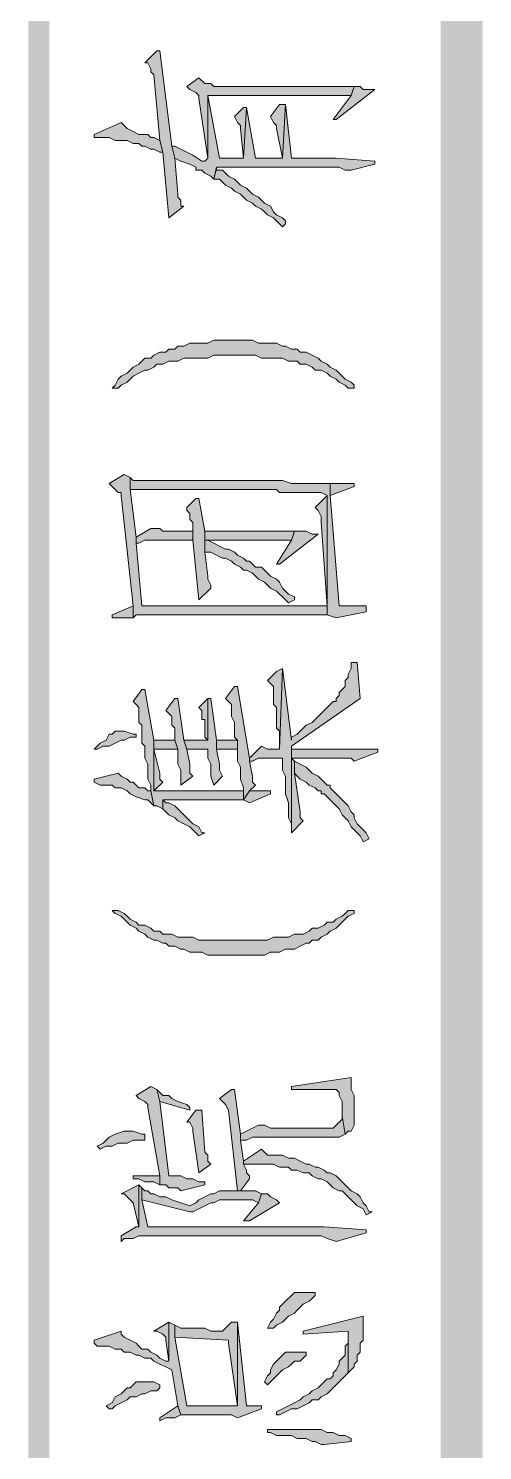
# Model space of a CAD drawing. Header units: millimetres. Extents: x 24 to 410, y 10 to 282.
# Drawn here: x 23.96 to 30.4, y 102.19 to 122.36 of the extents above; entities that cross this region are included whole.
import ezdxf

# ---------------------------------------------------------------- set-up
doc = ezdxf.new("R2010")
doc.units = ezdxf.units.MM

msp = doc.modelspace()

# ---------------------------------------------------------------- hatches: boundary and pattern name
h = msp.add_hatch(color=7)
h.dxf.hatch_style = 2
h.paths.add_polyline_path([(30.395333, 281.643667), (29.802667, 282.236333), (30.395333, 10.244667)])
h = msp.add_hatch(color=7)
h.dxf.hatch_style = 2
h.paths.add_polyline_path([(29.802667, 282.236333), (30.395333, 10.244667), (29.802667, 9.652)])
h = msp.add_hatch(color=7)
h.dxf.hatch_style = 2
h.paths.add_polyline_path([(24.257, 281.94), (23.960667, 281.94), (24.257, 55.837667)])
h = msp.add_hatch(color=7)
h.dxf.hatch_style = 2
h.paths.add_polyline_path([(23.960667, 281.94), (24.257, 55.837667), (23.960667, 55.837667)])
h = msp.add_hatch(color=7)
h.dxf.hatch_style = 2
h.paths.add_polyline_path([(25.611667, 121.877667), (25.654, 121.877667), (25.696333, 121.793), (25.696333, 121.750667), (25.738667, 121.708333), (25.823333, 120.777), (25.865667, 120.607667), (25.950333, 119.676333), (26.162, 119.845667), (26.119667, 119.845667), (26.119667, 119.930333), (26.077333, 119.972667), (26.077333, 120.015), (26.035, 120.523), (25.992667, 120.692333), (25.823333, 122.047), (25.781, 122.047)])
h = msp.add_hatch(color=7)
h.dxf.hatch_style = 2
h.paths.add_polyline_path([(26.204333, 121.539), (26.246667, 121.496667), (26.331333, 121.454333), (26.373667, 121.412), (26.373667, 121.369667), (26.500667, 120.523), (26.500667, 121.412), (28.278667, 121.412), (28.532667, 121.412), (28.575, 121.539), (27.008667, 121.539), (26.966333, 121.539), (26.585333, 121.539), (26.543, 121.581333), (26.458333, 121.581333), (26.373667, 121.666)])
h = msp.add_hatch(color=7)
h.dxf.hatch_style = 2
h.paths.add_polyline_path([(28.278667, 121.073333), (28.321, 121.073333), (28.871333, 121.496667), (28.702, 121.496667), (28.659667, 121.539), (28.575, 121.539), (28.532667, 121.412)])
h = msp.add_hatch(color=7)
h.dxf.hatch_style = 2
h.paths.add_polyline_path([(25.992702, 120.692333), (26.035035, 120.523), (26.119702, 120.480667), (26.246702, 120.438333), (26.331369, 120.396), (26.331369, 120.353667), (26.416035, 120.353667), (26.458369, 120.311333), (26.543035, 120.269), (26.585369, 120.226667), (26.627702, 120.396), (27.770702, 120.396), (27.897702, 120.396), (28.363369, 120.396), (28.448035, 120.353667), (28.532702, 120.353667), (28.871369, 120.438333), (28.871369, 120.480667), (28.321035, 120.523), (27.686035, 120.523), (27.601369, 121.285), (27.559035, 120.523), (27.178035, 120.523), (27.051035, 121.242667), (27.008702, 120.523), (26.670035, 120.523), (26.500702, 121.412), (26.500702, 120.523), (26.458369, 120.480667), (26.416035, 120.480667), (26.289035, 120.565333), (26.204369, 120.607667), (26.119702, 120.65), (26.035035, 120.692333)])
h = msp.add_hatch(color=7)
h.dxf.hatch_style = 2
h.paths.add_polyline_path([(26.881667, 121.115667), (26.924, 121.031), (26.966333, 120.988667), (26.966333, 120.946333), (27.008667, 120.523), (27.051, 121.242667), (27.008667, 121.242667)])
h = msp.add_hatch(color=7)
h.dxf.hatch_style = 2
h.paths.add_polyline_path([(27.389667, 121.115667), (27.432, 121.031), (27.474333, 120.988667), (27.474333, 120.946333), (27.559, 120.523), (27.601333, 121.285), (27.516667, 121.285)])
h = msp.add_hatch(color=7)
h.dxf.hatch_style = 2
h.paths.add_polyline_path([(24.892035, 120.861667), (24.892035, 120.819333), (24.934369, 120.819333), (25.103702, 120.819333), (25.188369, 120.777), (25.357702, 120.777), (25.442369, 120.734667), (25.527035, 120.734667), (25.569369, 120.692333), (25.611702, 120.692333), (25.696369, 120.65), (25.738702, 120.65), (25.823369, 120.607667), (25.865702, 120.607667), (25.823369, 120.777), (25.738702, 120.819333), (25.696369, 120.819333), (25.654035, 120.861667), (25.527035, 120.861667), (25.442369, 120.904), (25.357702, 120.946333), (25.315369, 120.988667), (25.273035, 121.031)])
h = msp.add_hatch(color=7)
h.dxf.hatch_style = 2
h.paths.add_polyline_path([(26.585333, 120.226667), (26.67, 120.226667), (26.712333, 120.184333), (26.754667, 120.142), (26.839333, 120.099667), (26.881667, 120.057333), (26.966333, 120.015), (27.008667, 119.972667), (27.051, 119.930333), (27.135667, 119.888), (27.178, 119.845667), (27.262667, 119.803333), (27.305, 119.761), (27.347333, 119.718667), (27.432, 119.676333), (27.474333, 119.634), (27.559, 119.549333), (27.601333, 119.591667), (27.601333, 119.634), (27.559, 119.676333), (27.474333, 119.718667), (27.432, 119.761), (27.389667, 119.845667), (27.305, 119.888), (27.262667, 119.930333), (27.220333, 119.972667), (27.135667, 120.015), (27.093333, 120.057333), (27.051, 120.099667), (26.966333, 120.142), (26.924, 120.184333), (26.881667, 120.226667), (26.797, 120.269), (26.754667, 120.311333), (26.712333, 120.353667), (26.627667, 120.353667), (26.627667, 120.396)])
h = msp.add_hatch(color=7)
h.dxf.hatch_style = 2
h.paths.add_polyline_path([(25.146, 117.263333), (25.230667, 117.263333), (25.273, 117.305667), (25.357667, 117.348), (25.4, 117.390333), (25.442333, 117.432667), (25.527, 117.475), (25.611667, 117.517333), (25.654, 117.517333), (25.738667, 117.559667), (25.781, 117.602), (25.865667, 117.602), (25.950333, 117.644333), (26.077333, 117.644333), (26.162, 117.686667), (26.500667, 117.686667), (26.585333, 117.729), (26.881667, 117.729), (26.966333, 117.729), (27.178, 117.729), (27.262667, 117.686667), (27.559, 117.686667), (27.643667, 117.644333), (27.770667, 117.644333), (27.813, 117.602), (27.897667, 117.602), (27.982333, 117.559667), (28.024667, 117.517333), (28.109333, 117.517333), (28.194, 117.475), (28.236333, 117.432667), (28.321, 117.390333), (28.363333, 117.348), (28.448, 117.305667), (28.490333, 117.263333), (28.575, 117.263333), (28.575, 117.305667), (28.532667, 117.348), (28.448, 117.390333), (28.405667, 117.432667), (28.363333, 117.475), (28.321, 117.517333), (28.236333, 117.559667), (28.194, 117.602), (28.109333, 117.644333), (28.067, 117.686667), (27.982333, 117.729), (27.897667, 117.771333), (27.813, 117.771333), (27.770667, 117.813667), (27.686, 117.813667), (27.601333, 117.856), (27.559, 117.856), (27.474333, 117.898333), (27.220333, 117.898333), (27.135667, 117.940667), (26.585333, 117.940667), (26.500667, 117.898333), (26.246667, 117.898333), (26.162, 117.856), (26.077333, 117.856), (26.035, 117.813667), (25.950333, 117.813667), (25.908, 117.771333), (25.823333, 117.771333), (25.738667, 117.729), (25.696333, 117.686667), (25.611667, 117.686667), (25.569333, 117.644333), (25.527, 117.602), (25.442333, 117.559667), (25.4, 117.517333), (25.357667, 117.475), (25.273, 117.432667), (25.230667, 117.390333), (25.188333, 117.305667)])
h = msp.add_hatch(color=7)
h.dxf.hatch_style = 2
h.paths.add_polyline_path([(25.103667, 115.908667), (25.146, 115.866333), (25.230667, 115.781667), (25.273, 115.781667), (25.273, 115.739333), (25.442333, 114.173), (25.442333, 114.003667), (25.484667, 114.046), (26.924, 114.046), (27.093333, 114.046), (28.194, 114.046), (28.194, 114.173), (25.569333, 114.173), (25.484667, 115.062), (25.484667, 115.146667), (25.4, 115.824), (25.4, 115.993333), (25.315333, 116.035667)])
h = msp.add_hatch(color=7)
h.dxf.hatch_style = 2
h.paths.add_polyline_path([(25.4, 115.993333), (25.4, 115.824), (25.527, 115.824), (27.474333, 115.824), (27.516667, 115.781667), (27.813, 115.781667), (27.855333, 115.781667), (28.109333, 115.781667), (28.194, 115.739333), (28.194, 114.046), (28.321, 114.003667), (28.744333, 114.088333), (28.744333, 114.173), (28.363333, 114.173), (28.236333, 115.739333), (28.236333, 115.908667), (28.151667, 115.908667), (27.686, 115.908667), (27.559, 115.951), (25.442333, 115.951)])
h = msp.add_hatch(color=7)
h.dxf.hatch_style = 2
h.paths.add_polyline_path([(28.236333, 115.908667), (28.236333, 115.739333), (28.575, 115.866333), (28.575, 115.908667), (28.532667, 115.908667)])
h = msp.add_hatch(color=7)
h.dxf.hatch_style = 2
h.paths.add_polyline_path([(26.204333, 115.57), (26.204333, 115.527667), (26.246667, 115.485333), (26.246667, 115.400667), (26.289, 115.358333), (26.289, 115.104333), (26.373667, 114.257667), (26.543, 114.427), (26.543, 114.469333), (26.500667, 114.554), (26.500667, 114.596333), (26.458333, 114.935), (26.458333, 115.231333), (26.373667, 115.697), (26.331333, 115.697)])
h = msp.add_hatch(color=7)
h.dxf.hatch_style = 2
h.paths.add_polyline_path([(28.024631, 115.57), (28.066965, 115.527667), (28.109298, 115.443), (28.109298, 115.358333), (28.193965, 114.173), (28.193965, 115.739333)])
h = msp.add_hatch(color=7)
h.dxf.hatch_style = 2
h.paths.add_polyline_path([(25.484667, 115.146667), (25.484667, 115.062), (25.527, 115.062), (25.611667, 115.104333), (26.289, 115.104333), (26.289, 115.231333), (25.865667, 115.231333), (25.823333, 115.273667), (25.696333, 115.273667)])
h = msp.add_hatch(color=7)
h.dxf.hatch_style = 2
h.paths.add_polyline_path([(26.458333, 115.231333), (26.458333, 114.935), (26.458333, 115.104333), (27.686, 115.104333), (27.728333, 115.231333)])
h = msp.add_hatch(color=7)
h.dxf.hatch_style = 2
h.paths.add_polyline_path([(27.474333, 114.765667), (27.516667, 114.765667), (28.067, 115.189), (27.982333, 115.189), (27.897667, 115.231333), (27.728333, 115.231333), (27.686, 115.104333)])
h = msp.add_hatch(color=7)
h.dxf.hatch_style = 2
h.paths.add_polyline_path([(26.458333, 114.935), (26.543, 114.935), (26.627667, 114.892667), (26.712333, 114.850333), (26.754667, 114.850333), (26.839333, 114.808), (26.881667, 114.765667), (26.966333, 114.723333), (27.008667, 114.681), (27.051, 114.681), (27.135667, 114.638667), (27.178, 114.596333), (27.220333, 114.554), (27.305, 114.511667), (27.347333, 114.469333), (27.389667, 114.427), (27.474333, 114.384667), (27.516667, 114.342333), (27.559, 114.3), (27.643667, 114.215333), (27.728333, 114.257667), (27.728333, 114.3), (27.643667, 114.342333), (27.601333, 114.384667), (27.559, 114.427), (27.516667, 114.511667), (27.474333, 114.554), (27.389667, 114.596333), (27.347333, 114.638667), (27.305, 114.681), (27.262667, 114.723333), (27.178, 114.723333), (27.135667, 114.765667), (27.093333, 114.808), (27.051, 114.808), (27.008667, 114.850333), (26.924, 114.892667), (26.881667, 114.935), (26.797, 114.977333), (26.754667, 114.977333), (26.67, 115.019667), (26.585333, 115.062), (26.500667, 115.104333), (26.458333, 115.104333)])
h = msp.add_hatch(color=7)
h.dxf.hatch_style = 2
h.paths.add_polyline_path([(25.146, 114.046), (25.146, 114.003667), (25.230667, 114.003667), (25.442333, 114.003667), (25.442333, 114.173)])
h = msp.add_hatch(color=7)
h.dxf.hatch_style = 2
h.paths.add_polyline_path([(27.093333, 112.014), (27.093333, 111.971667), (27.135667, 111.971667), (27.220333, 112.014), (27.559, 112.014), (27.559, 111.929333), (27.559, 111.844667), (27.601333, 111.76), (27.601333, 111.506), (27.643667, 111.379), (27.643667, 111.167333), (27.686, 111.082667), (27.686, 112.183333), (28.659667, 112.860667), (28.617333, 113.368667), (28.532667, 113.368667), (28.532667, 113.326333), (28.532667, 113.284), (28.490333, 113.199333), (28.490333, 113.157), (28.448, 113.114667), (28.448, 113.03), (28.405667, 112.987667), (28.363333, 112.945333), (28.363333, 112.903), (28.321, 112.860667), (28.321, 112.818333), (28.278667, 112.818333), (28.236333, 112.776), (28.194, 112.733667), (28.151667, 112.691333), (28.109333, 112.649), (28.067, 112.606667), (28.024667, 112.564333), (27.982333, 112.522), (27.897667, 112.479667), (27.813, 112.395), (27.770667, 112.352667), (27.686, 112.310333), (27.686, 112.268), (27.559, 113.284), (27.516667, 112.141), (27.347333, 112.141), (27.262667, 112.183333)])
h = msp.add_hatch(color=7)
h.dxf.hatch_style = 2
h.paths.add_polyline_path([(27.347333, 113.114667), (27.389667, 113.072333), (27.432, 113.03), (27.432, 112.776), (27.474333, 112.733667), (27.474333, 112.437333), (27.516667, 112.395), (27.516667, 112.183333), (27.516667, 112.141), (27.559, 113.284), (27.474333, 113.241667)])
h = msp.add_hatch(color=7)
h.dxf.hatch_style = 2
h.paths.add_polyline_path([(25.442333, 112.818333), (25.484667, 112.776), (25.527, 112.733667), (25.527, 112.522), (25.569333, 112.479667), (25.569333, 112.225667), (25.611667, 112.183333), (25.611667, 112.014), (25.654, 111.929333), (25.654, 111.717667), (25.696333, 111.633), (25.696333, 111.548333), (25.738667, 111.336667), (25.781, 111.336667), (25.865667, 111.294333), (25.865667, 111.421333), (25.950333, 111.421333), (27.008667, 111.421333), (27.008667, 111.548333), (25.738667, 111.548333), (25.738667, 112.268), (25.611667, 112.987667), (25.569333, 112.987667)])
h = msp.add_hatch(color=7)
h.dxf.hatch_style = 2
h.paths.add_polyline_path([(26.754667, 112.860667), (26.797, 112.818333), (26.839333, 112.776), (26.839333, 112.606667), (26.881667, 112.522), (26.881667, 112.310333), (26.924, 112.268), (26.924, 111.971667), (26.966333, 111.887), (26.966333, 111.717667), (27.008667, 111.590667), (27.008667, 111.548333), (27.008667, 111.421333), (27.093333, 111.548333), (27.178, 111.633), (27.135667, 111.675333), (27.135667, 111.76), (27.093333, 111.971667), (27.093333, 112.014), (26.924, 113.03), (26.881667, 113.03)])
h = msp.add_hatch(color=7)
h.dxf.hatch_style = 2
h.paths.add_polyline_path([(25.907965, 112.691333), (25.950298, 112.649), (25.992631, 112.606667), (25.992631, 112.479667), (26.034965, 112.437333), (26.034965, 112.268), (26.077298, 112.141), (26.077298, 111.929333), (26.119631, 111.844667), (26.119631, 111.633), (26.288965, 111.76), (26.246631, 111.802333), (26.246631, 111.929333), (26.204298, 112.141), (26.161965, 112.268), (26.077298, 112.860667), (26.034965, 112.860667)])
h = msp.add_hatch(color=7)
h.dxf.hatch_style = 2
h.paths.add_polyline_path([(26.162, 112.268), (26.204333, 112.141), (26.500667, 112.141), (26.500667, 112.098667), (26.500667, 112.014), (26.543, 111.929333), (26.543, 111.76), (26.585333, 111.633), (26.712333, 111.76), (26.67, 111.844667), (26.67, 111.929333), (26.627667, 112.141), (26.627667, 112.268), (26.543, 112.860667), (26.500667, 112.860667), (26.500667, 112.268)])
h = msp.add_hatch(color=7)
h.dxf.hatch_style = 2
h.paths.add_polyline_path([(26.373667, 112.733667), (26.416, 112.691333), (26.416, 112.564333), (26.458333, 112.564333), (26.458333, 112.310333), (26.500667, 112.268), (26.500667, 112.860667)])
h = msp.add_hatch(color=7)
h.dxf.hatch_style = 2
h.paths.add_polyline_path([(24.892035, 112.141), (24.934369, 112.141), (25.019035, 112.183333), (25.103702, 112.183333), (25.188369, 112.225667), (25.273035, 112.268), (25.315369, 112.268), (25.400035, 112.310333), (25.484702, 112.310333), (25.484702, 112.352667), (25.442369, 112.352667), (25.315369, 112.395), (25.188369, 112.395), (25.146035, 112.352667), (25.103702, 112.352667), (25.061369, 112.268), (24.976702, 112.225667)])
h = msp.add_hatch(color=7)
h.dxf.hatch_style = 2
h.paths.add_polyline_path([(25.738667, 112.268), (25.738667, 111.548333), (25.738667, 112.141), (26.077333, 112.141), (26.035, 112.268)])
h = msp.add_hatch(color=7)
h.dxf.hatch_style = 2
h.paths.add_polyline_path([(26.924, 112.141), (26.924, 112.268), (26.627667, 112.268), (26.627667, 112.141)])
h = msp.add_hatch(color=7)
h.dxf.hatch_style = 2
h.paths.add_polyline_path([(27.686, 111.082667), (27.686, 110.955667), (27.686, 112.014), (28.532667, 112.014), (28.575, 111.971667), (28.913667, 112.098667), (28.913667, 112.141), (28.829, 112.141), (28.109333, 112.141), (28.024667, 112.141), (27.686, 112.141), (27.686, 112.183333)])
h = msp.add_hatch(color=7)
h.dxf.hatch_style = 2
h.paths.add_polyline_path([(25.738667, 111.548333), (25.865667, 111.675333), (25.823333, 111.717667), (25.823333, 111.802333), (25.738667, 112.141)])
h = msp.add_hatch(color=7)
h.dxf.hatch_style = 2
h.paths.add_polyline_path([(27.686, 110.955667), (27.855333, 111.125), (27.813, 111.167333), (27.813, 111.252), (27.728333, 111.802333), (27.728333, 111.971667), (27.686, 112.014)])
h = msp.add_hatch(color=7)
h.dxf.hatch_style = 2
h.paths.add_polyline_path([(27.728333, 111.971667), (27.728333, 111.802333), (27.770667, 111.76), (27.813, 111.717667), (27.897667, 111.675333), (27.94, 111.633), (28.024667, 111.590667), (28.067, 111.548333), (28.109333, 111.548333), (28.109333, 111.506), (28.151667, 111.506), (28.194, 111.463667), (28.236333, 111.421333), (28.278667, 111.379), (28.321, 111.336667), (28.363333, 111.294333), (28.405667, 111.209667), (28.448, 111.167333), (28.490333, 111.125), (28.532667, 111.040333), (28.575, 110.998), (28.659667, 110.913333), (28.702, 110.828667), (28.786667, 110.871), (28.744333, 110.955667), (28.659667, 111.040333), (28.617333, 111.082667), (28.575, 111.167333), (28.575, 111.209667), (28.532667, 111.252), (28.490333, 111.336667), (28.448, 111.379), (28.405667, 111.421333), (28.363333, 111.463667), (28.321, 111.506), (28.278667, 111.548333), (28.236333, 111.590667), (28.236333, 111.633), (28.194, 111.633), (28.151667, 111.675333), (28.109333, 111.717667), (28.067, 111.76), (27.982333, 111.802333), (27.94, 111.844667), (27.897667, 111.887), (27.813, 111.929333)])
h = msp.add_hatch(color=7)
h.dxf.hatch_style = 2
h.paths.add_polyline_path([(24.892035, 111.717667), (24.892035, 111.675333), (24.976702, 111.633), (25.146035, 111.633), (25.188369, 111.590667), (25.273035, 111.590667), (25.357702, 111.548333), (25.400035, 111.506), (25.484702, 111.463667), (25.611702, 111.421333), (25.654035, 111.421333), (25.696369, 111.379), (25.738702, 111.336667), (25.696369, 111.548333), (25.654035, 111.548333), (25.611702, 111.590667), (25.527035, 111.590667), (25.484702, 111.633), (25.442369, 111.675333), (25.400035, 111.675333), (25.357702, 111.717667), (25.273035, 111.76), (25.230702, 111.802333)])
h = msp.add_hatch(color=7)
h.dxf.hatch_style = 2
h.paths.add_polyline_path([(25.865631, 111.294333), (25.907965, 111.252), (25.950298, 111.209667), (26.034965, 111.167333), (26.077298, 111.125), (26.161965, 111.082667), (26.246631, 111.040333), (26.288965, 110.998), (26.373631, 110.913333), (26.458298, 110.955667), (26.415965, 110.955667), (26.373631, 111.040333), (26.288965, 111.082667), (26.246631, 111.125), (26.204298, 111.167333), (26.119631, 111.252), (26.077298, 111.294333), (26.034965, 111.336667), (25.950298, 111.379), (25.907965, 111.379), (25.865631, 111.421333)])
h = msp.add_hatch(color=7)
h.dxf.hatch_style = 2
h.paths.add_polyline_path([(27.008702, 111.421333), (27.093369, 111.379), (27.389702, 111.506), (27.389702, 111.548333), (27.093369, 111.548333)])
h = msp.add_hatch(color=7)
h.dxf.hatch_style = 2
h.paths.add_polyline_path([(25.146, 109.855), (25.188333, 109.812667), (25.273, 109.770333), (25.315333, 109.728), (25.357667, 109.685667), (25.4, 109.643333), (25.484667, 109.601), (25.527, 109.558667), (25.611667, 109.516333), (25.654, 109.474), (25.738667, 109.431667), (25.781, 109.431667), (25.865667, 109.389333), (25.908, 109.389333), (25.950333, 109.347), (26.035, 109.347), (26.119667, 109.304667), (26.162, 109.304667), (26.246667, 109.262333), (26.416, 109.262333), (26.500667, 109.22), (26.754667, 109.22), (26.839333, 109.22), (27.305, 109.22), (27.389667, 109.262333), (27.516667, 109.262333), (27.601333, 109.304667), (27.728333, 109.304667), (27.813, 109.347), (27.897667, 109.389333), (27.94, 109.389333), (27.982333, 109.431667), (28.067, 109.431667), (28.109333, 109.474), (28.194, 109.516333), (28.236333, 109.558667), (28.321, 109.601), (28.363333, 109.643333), (28.405667, 109.685667), (28.448, 109.728), (28.490333, 109.770333), (28.575, 109.812667), (28.575, 109.855), (28.490333, 109.855), (28.448, 109.812667), (28.405667, 109.770333), (28.321, 109.728), (28.278667, 109.685667), (28.194, 109.685667), (28.151667, 109.643333), (28.067, 109.601), (27.982333, 109.601), (27.94, 109.558667), (27.855333, 109.516333), (27.728333, 109.516333), (27.643667, 109.474), (27.432, 109.474), (27.347333, 109.431667), (26.373667, 109.431667), (26.289, 109.474), (26.077333, 109.474), (25.992667, 109.516333), (25.865667, 109.516333), (25.823333, 109.558667), (25.738667, 109.558667), (25.696333, 109.601), (25.611667, 109.643333), (25.527, 109.643333), (25.484667, 109.685667), (25.4, 109.728), (25.357667, 109.770333), (25.315333, 109.812667), (25.230667, 109.855)])
h = msp.add_hatch(color=7)
h.dxf.hatch_style = 2
h.paths.add_polyline_path([(25.484667, 107.230333), (25.527, 107.188), (25.611667, 107.145667), (25.654, 107.103333), (25.654, 107.061), (25.823333, 106.087333), (25.823333, 105.960333), (25.908, 105.960333), (25.950333, 105.918), (26.077333, 105.918), (26.119667, 105.875667), (26.458333, 105.960333), (26.458333, 106.002667), (26.373667, 106.002667), (26.289, 106.045), (26.204333, 106.045), (26.119667, 106.087333), (25.950333, 106.087333), (25.823333, 107.145667), (25.781, 107.315), (25.696333, 107.357333)])
h = msp.add_hatch(color=7)
h.dxf.hatch_style = 2
h.paths.add_polyline_path([(25.781, 107.315), (25.823333, 107.145667), (26.246667, 107.018667), (26.246667, 107.061), (26.204333, 107.103333), (26.077333, 107.145667), (25.992667, 107.188), (25.950333, 107.230333), (25.865667, 107.230333), (25.823333, 107.272667)])
h = msp.add_hatch(color=7)
h.dxf.hatch_style = 2
h.paths.add_polyline_path([(26.67, 107.188), (26.712333, 107.145667), (26.754667, 107.103333), (26.797, 107.018667), (26.924, 105.875667), (26.966333, 105.875667), (27.093333, 106.045), (27.093333, 106.087333), (27.051, 106.129667), (27.051, 106.172), (27.008667, 106.256667), (27.008667, 106.299), (26.966333, 106.595333), (26.966333, 106.68), (26.881667, 107.315), (26.839333, 107.315)])
h = msp.add_hatch(color=7)
h.dxf.hatch_style = 2
h.paths.add_polyline_path([(27.686, 107.357333), (27.686, 107.315), (27.813, 107.315), (28.321, 107.315), (28.363333, 107.272667), (28.363333, 107.230333), (28.405667, 107.145667), (28.405667, 106.934), (28.448, 106.68), (28.490333, 106.722333), (28.532667, 106.722333), (28.575, 106.807), (28.575, 107.230333), (28.532667, 107.315), (28.532667, 107.357333), (28.532667, 107.399667), (28.532667, 107.484333)])
h = msp.add_hatch(color=7)
h.dxf.hatch_style = 2
h.paths.add_polyline_path([(26.204333, 106.849333), (26.246667, 106.849333), (26.289, 106.764667), (26.289, 106.722333), (26.373667, 106.129667), (26.543, 106.256667), (26.500667, 106.299), (26.500667, 106.383667), (26.458333, 106.426), (26.416, 107.018667), (26.331333, 107.018667)])
h = msp.add_hatch(color=7)
h.dxf.hatch_style = 2
h.paths.add_polyline_path([(26.966298, 106.68), (26.966298, 106.595333), (27.050965, 106.595333), (27.135631, 106.637667), (28.363298, 106.637667), (28.447965, 106.68), (28.405631, 106.934), (28.405631, 106.891667), (28.363298, 106.849333), (28.320965, 106.807), (28.278631, 106.764667), (27.389631, 106.764667), (27.304965, 106.807), (27.220298, 106.807)])
h = msp.add_hatch(color=7)
h.dxf.hatch_style = 2
h.paths.add_polyline_path([(24.934369, 106.510667), (24.976702, 106.468333), (25.061369, 106.510667), (25.146035, 106.510667), (25.230702, 106.553), (25.357702, 106.553), (25.442369, 106.595333), (25.611702, 106.595333), (25.611702, 106.68), (25.569369, 106.68), (25.442369, 106.722333), (25.315369, 106.722333), (25.188369, 106.68), (25.103702, 106.637667), (25.061369, 106.595333), (25.019035, 106.553)])
h = msp.add_hatch(color=7)
h.dxf.hatch_style = 2
h.paths.add_polyline_path([(27.008702, 106.299), (27.008702, 106.256667), (27.093369, 106.256667), (27.432035, 106.256667), (27.516702, 106.214333), (27.643702, 106.214333), (27.686035, 106.172), (27.770702, 106.172), (27.855369, 106.129667), (27.940035, 106.129667), (27.982369, 106.087333), (28.067035, 106.045), (28.109369, 106.045), (28.194035, 106.002667), (28.236369, 105.960333), (28.278702, 105.918), (28.363369, 105.875667), (28.405702, 105.875667), (28.448035, 105.833333), (28.532702, 105.748667), (28.575035, 105.706333), (28.617369, 105.664), (28.702035, 105.621667), (28.744369, 105.537), (28.829035, 105.579333), (28.786702, 105.579333), (28.744369, 105.664), (28.702035, 105.706333), (28.659702, 105.791), (28.617369, 105.833333), (28.532702, 105.875667), (28.490369, 105.918), (28.448035, 105.960333), (28.405702, 106.002667), (28.363369, 106.045), (28.321035, 106.087333), (28.236369, 106.129667), (28.194035, 106.129667), (28.151702, 106.172), (28.067035, 106.214333), (28.024702, 106.214333), (27.940035, 106.256667), (27.897702, 106.256667), (27.813035, 106.299), (27.728369, 106.341333), (27.643702, 106.341333), (27.559035, 106.383667), (27.347369, 106.383667), (27.262702, 106.468333)])
h = msp.add_hatch(color=7)
h.dxf.hatch_style = 2
h.paths.add_polyline_path([(25.273, 105.833333), (25.315333, 105.833333), (25.4, 105.748667), (25.442333, 105.706333), (25.527, 105.367667), (25.527, 105.960333)])
h = msp.add_hatch(color=7)
h.dxf.hatch_style = 2
h.paths.add_polyline_path([(25.273, 105.240667), (25.273, 105.156), (25.315333, 105.198333), (25.442333, 105.198333), (25.527, 105.240667), (27.347333, 105.240667), (27.474333, 105.240667), (28.109333, 105.240667), (28.194, 105.198333), (28.321, 105.156), (28.744333, 105.283), (28.744333, 105.325333), (28.151667, 105.367667), (25.654, 105.367667), (25.569333, 105.748667), (25.569333, 105.918), (25.527, 105.960333), (25.527, 105.367667), (25.484667, 105.367667)])
h = msp.add_hatch(color=7)
h.dxf.hatch_style = 2
h.paths.add_polyline_path([(25.442333, 106.087333), (25.442333, 106.045), (25.527, 106.045), (25.611667, 106.002667), (25.738667, 106.002667), (25.823333, 105.960333), (25.823333, 106.087333), (25.781, 106.087333)])
h = msp.add_hatch(color=7)
h.dxf.hatch_style = 2
h.paths.add_polyline_path([(25.569333, 105.918), (25.569333, 105.748667), (26.246667, 105.579333), (26.289, 105.579333), (26.373667, 105.621667), (26.458333, 105.664), (26.543, 105.706333), (26.585333, 105.706333), (26.67, 105.748667), (27.135667, 105.748667), (27.220333, 105.706333), (27.262667, 105.833333), (27.178, 105.875667), (26.839333, 105.875667), (26.754667, 105.875667), (26.67, 105.875667), (26.585333, 105.833333), (26.543, 105.833333), (26.458333, 105.791), (26.373667, 105.748667), (26.331333, 105.706333), (26.246667, 105.664), (26.119667, 105.706333), (25.992667, 105.748667), (25.908, 105.791), (25.823333, 105.791), (25.738667, 105.833333), (25.696333, 105.833333), (25.654, 105.875667), (25.611667, 105.875667)])
h = msp.add_hatch(color=7)
h.dxf.hatch_style = 2
h.paths.add_polyline_path([(27.008702, 105.452333), (27.093369, 105.452333), (27.516702, 105.706333), (27.474369, 105.748667), (27.389702, 105.791), (27.347369, 105.833333), (27.262702, 105.833333), (27.220369, 105.706333)])
h = msp.add_hatch(color=7)
h.dxf.hatch_style = 2
h.paths.add_polyline_path([(27.347333, 103.928333), (27.432, 103.928333), (27.474333, 103.970667), (27.559, 104.013), (27.601333, 104.055333), (27.643667, 104.097667), (27.728333, 104.14), (27.770667, 104.182333), (27.813, 104.224667), (27.855333, 104.267), (27.94, 104.309333), (27.982333, 104.351667), (28.024667, 104.394), (28.024667, 104.436333), (27.982333, 104.436333), (27.728333, 104.436333), (27.686, 104.394), (27.601333, 104.309333), (27.559, 104.267), (27.516667, 104.224667), (27.516667, 104.182333), (27.474333, 104.14), (27.432, 104.055333), (27.389667, 104.013)])
h = msp.add_hatch(color=7)
h.dxf.hatch_style = 2
h.paths.add_polyline_path([(27.855333, 103.886), (27.855333, 103.843667), (28.490333, 103.886), (28.490333, 103.293333), (28.532667, 103.335667), (28.575, 103.378), (28.575, 103.420333), (28.617333, 103.462667), (28.617333, 103.547333), (28.659667, 103.589667), (28.659667, 103.716667), (28.702, 103.759), (28.702, 104.097667)])
h = msp.add_hatch(color=7)
h.dxf.hatch_style = 2
h.paths.add_polyline_path([(24.892035, 103.759), (24.892035, 103.716667), (24.934369, 103.674333), (25.103702, 103.674333), (25.188369, 103.632), (25.273035, 103.632), (25.315369, 103.589667), (25.400035, 103.589667), (25.484702, 103.547333), (25.527035, 103.547333), (25.611702, 103.505), (25.696369, 103.505), (25.738702, 103.462667), (25.823369, 103.420333), (25.908035, 103.378), (25.992702, 103.335667), (26.077369, 102.827667), (26.119702, 102.700667), (26.500702, 102.700667), (26.543035, 102.700667), (26.839369, 102.700667), (26.924035, 102.658333), (27.262702, 102.785333), (27.262702, 102.827667), (27.220369, 102.827667), (27.051035, 102.827667), (26.924035, 104.013), (26.924035, 102.827667), (26.839369, 102.827667), (26.204369, 102.827667), (26.035035, 103.801333), (26.035035, 103.970667), (25.950369, 104.013), (25.950369, 103.462667), (25.908035, 103.462667), (25.823369, 103.505), (25.781035, 103.547333), (25.696369, 103.589667), (25.654035, 103.632), (25.569369, 103.632), (25.527035, 103.674333), (25.484702, 103.716667), (25.400035, 103.759), (25.315369, 103.801333), (25.273035, 103.843667), (25.273035, 103.886)])
h = msp.add_hatch(color=7)
h.dxf.hatch_style = 2
h.paths.add_polyline_path([(25.738667, 103.886), (25.781, 103.886), (25.865667, 103.843667), (25.908, 103.801333), (25.908, 103.759), (25.950333, 103.462667), (25.950333, 104.013)])
h = msp.add_hatch(color=7)
h.dxf.hatch_style = 2
h.paths.add_polyline_path([(26.035, 103.970667), (26.035, 103.801333), (26.797, 103.759), (26.797, 103.716667), (26.924, 102.827667), (26.924, 104.013), (26.839333, 104.013), (26.712333, 103.886), (26.543, 103.886), (26.458333, 103.928333), (26.119667, 103.928333)])
h = msp.add_hatch(color=7)
h.dxf.hatch_style = 2
h.paths.add_polyline_path([(27.474333, 102.743), (27.474333, 102.700667), (27.516667, 102.700667), (27.601333, 102.743), (27.686, 102.785333), (27.770667, 102.785333), (27.855333, 102.827667), (27.94, 102.87), (27.982333, 102.912333), (28.067, 102.912333), (28.109333, 102.954667), (28.194, 102.997), (28.236333, 103.039333), (28.278667, 103.081667), (28.321, 103.124), (28.363333, 103.166333), (28.405667, 103.208667), (28.448, 103.251), (28.490333, 103.293333), (28.490333, 103.886), (28.490333, 103.843667), (28.490333, 103.716667), (28.448, 103.674333), (28.448, 103.632), (28.448, 103.547333), (28.405667, 103.505), (28.363333, 103.462667), (28.363333, 103.420333), (28.321, 103.335667), (28.278667, 103.293333), (28.278667, 103.251), (28.236333, 103.208667), (28.194, 103.208667), (28.151667, 103.166333), (28.109333, 103.124), (28.067, 103.081667), (27.982333, 103.039333), (27.94, 102.997), (27.855333, 102.954667), (27.813, 102.912333), (27.728333, 102.87), (27.643667, 102.827667), (27.559, 102.785333)])
h = msp.add_hatch(color=7)
h.dxf.hatch_style = 2
h.paths.add_polyline_path([(27.305, 103.166333), (27.347333, 103.124), (27.389667, 103.166333), (27.474333, 103.251), (27.516667, 103.293333), (27.559, 103.335667), (27.643667, 103.378), (27.686, 103.420333), (27.728333, 103.462667), (27.813, 103.462667), (27.855333, 103.505), (27.897667, 103.547333), (27.897667, 103.589667), (27.855333, 103.589667), (27.601333, 103.589667), (27.559, 103.547333), (27.474333, 103.462667), (27.432, 103.420333), (27.389667, 103.335667), (27.389667, 103.293333), (27.347333, 103.251)])
h = msp.add_hatch(color=7)
h.dxf.hatch_style = 2
h.paths.add_polyline_path([(25.061333, 102.827667), (25.103667, 102.785333), (25.146, 102.785333), (25.188333, 102.827667), (25.273, 102.87), (25.357667, 102.912333), (25.4, 102.954667), (25.484667, 102.954667), (25.569333, 102.997), (25.611667, 102.997), (25.696333, 103.039333), (25.781, 103.039333), (25.823333, 103.081667), (25.823333, 103.124), (25.738667, 103.166333), (25.484667, 103.166333), (25.4, 103.081667), (25.357667, 103.081667), (25.315333, 103.039333), (25.273, 102.997), (25.188333, 102.954667), (25.146, 102.87)])
h = msp.add_hatch(color=7)
h.dxf.hatch_style = 2
h.paths.add_polyline_path([(25.823333, 102.658333), (25.823333, 102.616), (25.908, 102.658333), (26.035, 102.658333), (26.119667, 102.700667), (26.077333, 102.827667)])
h = msp.add_hatch(color=7)
h.dxf.hatch_style = 2
h.paths.add_polyline_path([(27.347333, 102.489), (27.347333, 102.446667), (27.389667, 102.446667), (27.474333, 102.404333), (27.686, 102.404333), (27.770667, 102.362), (27.897667, 102.362), (27.982333, 102.319667), (28.024667, 102.319667), (28.109333, 102.277333), (28.151667, 102.277333), (28.532667, 102.319667), (28.532667, 102.362), (28.448, 102.404333), (28.363333, 102.404333), (28.278667, 102.446667), (28.194, 102.446667), (28.109333, 102.489), (27.770667, 102.489), (27.686, 102.489)])

# ---------------------------------------------------------------- linework, layer by layer
at = {"color": 7, "lineweight": 0}
for points in [[(25.611667, 121.877667), (25.654, 121.877667), (25.696333, 121.793), (25.696333, 121.750667), (25.738667, 121.708333), (25.823333, 120.777), (25.865667, 120.607667), (25.950333, 119.676333), (26.162, 119.845667), (26.119667, 119.845667), (26.119667, 119.930333), (26.077333, 119.972667), (26.077333, 120.015), (26.035, 120.523), (25.992667, 120.692333), (25.823333, 122.047), (25.781, 122.047)], [(26.204333, 121.539), (26.246667, 121.496667), (26.331333, 121.454333), (26.373667, 121.412), (26.373667, 121.369667), (26.500667, 120.523), (26.500667, 121.412), (28.278667, 121.412), (28.532667, 121.412), (28.575, 121.539), (27.008667, 121.539), (26.966333, 121.539), (26.585333, 121.539), (26.543, 121.581333), (26.458333, 121.581333), (26.373667, 121.666)], [(28.278667, 121.073333), (28.321, 121.073333), (28.871333, 121.496667), (28.702, 121.496667), (28.659667, 121.539), (28.575, 121.539), (28.532667, 121.412)], [(25.992702, 120.692333), (26.035035, 120.523), (26.119702, 120.480667), (26.246702, 120.438333), (26.331369, 120.396), (26.331369, 120.353667), (26.416035, 120.353667), (26.458369, 120.311333), (26.543035, 120.269), (26.585369, 120.226667), (26.627702, 120.396), (27.770702, 120.396), (27.897702, 120.396), (28.363369, 120.396), (28.448035, 120.353667), (28.532702, 120.353667), (28.871369, 120.438333), (28.871369, 120.480667), (28.321035, 120.523), (27.686035, 120.523), (27.601369, 121.285), (27.559035, 120.523), (27.178035, 120.523), (27.051035, 121.242667), (27.008702, 120.523), (26.670035, 120.523), (26.500702, 121.412), (26.500702, 120.523), (26.458369, 120.480667), (26.416035, 120.480667), (26.289035, 120.565333), (26.204369, 120.607667), (26.119702, 120.65), (26.035035, 120.692333)], [(26.881667, 121.115667), (26.924, 121.031), (26.966333, 120.988667), (26.966333, 120.946333), (27.008667, 120.523), (27.051, 121.242667), (27.008667, 121.242667)], [(27.389667, 121.115667), (27.432, 121.031), (27.474333, 120.988667), (27.474333, 120.946333), (27.559, 120.523), (27.601333, 121.285), (27.516667, 121.285)], [(24.892035, 120.861667), (24.892035, 120.819333), (24.934369, 120.819333), (25.103702, 120.819333), (25.188369, 120.777), (25.357702, 120.777), (25.442369, 120.734667), (25.527035, 120.734667), (25.569369, 120.692333), (25.611702, 120.692333), (25.696369, 120.65), (25.738702, 120.65), (25.823369, 120.607667), (25.865702, 120.607667), (25.823369, 120.777), (25.738702, 120.819333), (25.696369, 120.819333), (25.654035, 120.861667), (25.527035, 120.861667), (25.442369, 120.904), (25.357702, 120.946333), (25.315369, 120.988667), (25.273035, 121.031)], [(26.585333, 120.226667), (26.67, 120.226667), (26.712333, 120.184333), (26.754667, 120.142), (26.839333, 120.099667), (26.881667, 120.057333), (26.966333, 120.015), (27.008667, 119.972667), (27.051, 119.930333), (27.135667, 119.888), (27.178, 119.845667), (27.262667, 119.803333), (27.305, 119.761), (27.347333, 119.718667), (27.432, 119.676333), (27.474333, 119.634), (27.559, 119.549333), (27.601333, 119.591667), (27.601333, 119.634), (27.559, 119.676333), (27.474333, 119.718667), (27.432, 119.761), (27.389667, 119.845667), (27.305, 119.888), (27.262667, 119.930333), (27.220333, 119.972667), (27.135667, 120.015), (27.093333, 120.057333), (27.051, 120.099667), (26.966333, 120.142), (26.924, 120.184333), (26.881667, 120.226667), (26.797, 120.269), (26.754667, 120.311333), (26.712333, 120.353667), (26.627667, 120.353667), (26.627667, 120.396)], [(25.146, 117.263333), (25.230667, 117.263333), (25.273, 117.305667), (25.357667, 117.348), (25.4, 117.390333), (25.442333, 117.432667), (25.527, 117.475), (25.611667, 117.517333), (25.654, 117.517333), (25.738667, 117.559667), (25.781, 117.602), (25.865667, 117.602), (25.950333, 117.644333), (26.077333, 117.644333), (26.162, 117.686667), (26.500667, 117.686667), (26.585333, 117.729), (26.881667, 117.729), (26.966333, 117.729), (27.178, 117.729), (27.262667, 117.686667), (27.559, 117.686667), (27.643667, 117.644333), (27.770667, 117.644333), (27.813, 117.602), (27.897667, 117.602), (27.982333, 117.559667), (28.024667, 117.517333), (28.109333, 117.517333), (28.194, 117.475), (28.236333, 117.432667), (28.321, 117.390333), (28.363333, 117.348), (28.448, 117.305667), (28.490333, 117.263333), (28.575, 117.263333), (28.575, 117.305667), (28.532667, 117.348), (28.448, 117.390333), (28.405667, 117.432667), (28.363333, 117.475), (28.321, 117.517333), (28.236333, 117.559667), (28.194, 117.602), (28.109333, 117.644333), (28.067, 117.686667), (27.982333, 117.729), (27.897667, 117.771333), (27.813, 117.771333), (27.770667, 117.813667), (27.686, 117.813667), (27.601333, 117.856), (27.559, 117.856), (27.474333, 117.898333), (27.220333, 117.898333), (27.135667, 117.940667), (26.585333, 117.940667), (26.500667, 117.898333), (26.246667, 117.898333), (26.162, 117.856), (26.077333, 117.856), (26.035, 117.813667), (25.950333, 117.813667), (25.908, 117.771333), (25.823333, 117.771333), (25.738667, 117.729), (25.696333, 117.686667), (25.611667, 117.686667), (25.569333, 117.644333), (25.527, 117.602), (25.442333, 117.559667), (25.4, 117.517333), (25.357667, 117.475), (25.273, 117.432667), (25.230667, 117.390333), (25.188333, 117.305667)], [(25.103667, 115.908667), (25.146, 115.866333), (25.230667, 115.781667), (25.273, 115.781667), (25.273, 115.739333), (25.442333, 114.173), (25.442333, 114.003667), (25.484667, 114.046), (26.924, 114.046), (27.093333, 114.046), (28.194, 114.046), (28.194, 114.173), (25.569333, 114.173), (25.484667, 115.062), (25.484667, 115.146667), (25.4, 115.824), (25.4, 115.993333), (25.315333, 116.035667)], [(25.4, 115.993333), (25.4, 115.824), (25.527, 115.824), (27.474333, 115.824), (27.516667, 115.781667), (27.813, 115.781667), (27.855333, 115.781667), (28.109333, 115.781667), (28.194, 115.739333), (28.194, 114.046), (28.321, 114.003667), (28.744333, 114.088333), (28.744333, 114.173), (28.363333, 114.173), (28.236333, 115.739333), (28.236333, 115.908667), (28.151667, 115.908667), (27.686, 115.908667), (27.559, 115.951), (25.442333, 115.951)], [(28.236333, 115.908667), (28.236333, 115.739333), (28.575, 115.866333), (28.575, 115.908667), (28.532667, 115.908667)], [(26.204333, 115.57), (26.204333, 115.527667), (26.246667, 115.485333), (26.246667, 115.400667), (26.289, 115.358333), (26.289, 115.104333), (26.373667, 114.257667), (26.543, 114.427), (26.543, 114.469333), (26.500667, 114.554), (26.500667, 114.596333), (26.458333, 114.935), (26.458333, 115.231333), (26.373667, 115.697), (26.331333, 115.697)], [(28.024631, 115.57), (28.066965, 115.527667), (28.109298, 115.443), (28.109298, 115.358333), (28.193965, 114.173), (28.193965, 115.739333)], [(25.484667, 115.146667), (25.484667, 115.062), (25.527, 115.062), (25.611667, 115.104333), (26.289, 115.104333), (26.289, 115.231333), (25.865667, 115.231333), (25.823333, 115.273667), (25.696333, 115.273667)], [(26.458333, 115.231333), (26.458333, 114.935), (26.458333, 115.104333), (27.686, 115.104333), (27.728333, 115.231333)], [(27.474333, 114.765667), (27.516667, 114.765667), (28.067, 115.189), (27.982333, 115.189), (27.897667, 115.231333), (27.728333, 115.231333), (27.686, 115.104333)], [(26.458333, 114.935), (26.543, 114.935), (26.627667, 114.892667), (26.712333, 114.850333), (26.754667, 114.850333), (26.839333, 114.808), (26.881667, 114.765667), (26.966333, 114.723333), (27.008667, 114.681), (27.051, 114.681), (27.135667, 114.638667), (27.178, 114.596333), (27.220333, 114.554), (27.305, 114.511667), (27.347333, 114.469333), (27.389667, 114.427), (27.474333, 114.384667), (27.516667, 114.342333), (27.559, 114.3), (27.643667, 114.215333), (27.728333, 114.257667), (27.728333, 114.3), (27.643667, 114.342333), (27.601333, 114.384667), (27.559, 114.427), (27.516667, 114.511667), (27.474333, 114.554), (27.389667, 114.596333), (27.347333, 114.638667), (27.305, 114.681), (27.262667, 114.723333), (27.178, 114.723333), (27.135667, 114.765667), (27.093333, 114.808), (27.051, 114.808), (27.008667, 114.850333), (26.924, 114.892667), (26.881667, 114.935), (26.797, 114.977333), (26.754667, 114.977333), (26.67, 115.019667), (26.585333, 115.062), (26.500667, 115.104333), (26.458333, 115.104333)], [(25.146, 114.046), (25.146, 114.003667), (25.230667, 114.003667), (25.442333, 114.003667), (25.442333, 114.173)], [(27.093333, 112.014), (27.093333, 111.971667), (27.135667, 111.971667), (27.220333, 112.014), (27.559, 112.014), (27.559, 111.929333), (27.559, 111.844667), (27.601333, 111.76), (27.601333, 111.506), (27.643667, 111.379), (27.643667, 111.167333), (27.686, 111.082667), (27.686, 112.183333), (28.659667, 112.860667), (28.617333, 113.368667), (28.532667, 113.368667), (28.532667, 113.326333), (28.532667, 113.284), (28.490333, 113.199333), (28.490333, 113.157), (28.448, 113.114667), (28.448, 113.03), (28.405667, 112.987667), (28.363333, 112.945333), (28.363333, 112.903), (28.321, 112.860667), (28.321, 112.818333), (28.278667, 112.818333), (28.236333, 112.776), (28.194, 112.733667), (28.151667, 112.691333), (28.109333, 112.649), (28.067, 112.606667), (28.024667, 112.564333), (27.982333, 112.522), (27.897667, 112.479667), (27.813, 112.395), (27.770667, 112.352667), (27.686, 112.310333), (27.686, 112.268), (27.559, 113.284), (27.516667, 112.141), (27.347333, 112.141), (27.262667, 112.183333)], [(27.347333, 113.114667), (27.389667, 113.072333), (27.432, 113.03), (27.432, 112.776), (27.474333, 112.733667), (27.474333, 112.437333), (27.516667, 112.395), (27.516667, 112.183333), (27.516667, 112.141), (27.559, 113.284), (27.474333, 113.241667)], [(25.442333, 112.818333), (25.484667, 112.776), (25.527, 112.733667), (25.527, 112.522), (25.569333, 112.479667), (25.569333, 112.225667), (25.611667, 112.183333), (25.611667, 112.014), (25.654, 111.929333), (25.654, 111.717667), (25.696333, 111.633), (25.696333, 111.548333), (25.738667, 111.336667), (25.781, 111.336667), (25.865667, 111.294333), (25.865667, 111.421333), (25.950333, 111.421333), (27.008667, 111.421333), (27.008667, 111.548333), (25.738667, 111.548333), (25.738667, 112.268), (25.611667, 112.987667), (25.569333, 112.987667)], [(26.754667, 112.860667), (26.797, 112.818333), (26.839333, 112.776), (26.839333, 112.606667), (26.881667, 112.522), (26.881667, 112.310333), (26.924, 112.268), (26.924, 111.971667), (26.966333, 111.887), (26.966333, 111.717667), (27.008667, 111.590667), (27.008667, 111.548333), (27.008667, 111.421333), (27.093333, 111.548333), (27.178, 111.633), (27.135667, 111.675333), (27.135667, 111.76), (27.093333, 111.971667), (27.093333, 112.014), (26.924, 113.03), (26.881667, 113.03)], [(25.907965, 112.691333), (25.950298, 112.649), (25.992631, 112.606667), (25.992631, 112.479667), (26.034965, 112.437333), (26.034965, 112.268), (26.077298, 112.141), (26.077298, 111.929333), (26.119631, 111.844667), (26.119631, 111.633), (26.288965, 111.76), (26.246631, 111.802333), (26.246631, 111.929333), (26.204298, 112.141), (26.161965, 112.268), (26.077298, 112.860667), (26.034965, 112.860667)], [(26.162, 112.268), (26.204333, 112.141), (26.500667, 112.141), (26.500667, 112.098667), (26.500667, 112.014), (26.543, 111.929333), (26.543, 111.76), (26.585333, 111.633), (26.712333, 111.76), (26.67, 111.844667), (26.67, 111.929333), (26.627667, 112.141), (26.627667, 112.268), (26.543, 112.860667), (26.500667, 112.860667), (26.500667, 112.268)], [(26.373667, 112.733667), (26.416, 112.691333), (26.416, 112.564333), (26.458333, 112.564333), (26.458333, 112.310333), (26.500667, 112.268), (26.500667, 112.860667)], [(24.892035, 112.141), (24.934369, 112.141), (25.019035, 112.183333), (25.103702, 112.183333), (25.188369, 112.225667), (25.273035, 112.268), (25.315369, 112.268), (25.400035, 112.310333), (25.484702, 112.310333), (25.484702, 112.352667), (25.442369, 112.352667), (25.315369, 112.395), (25.188369, 112.395), (25.146035, 112.352667), (25.103702, 112.352667), (25.061369, 112.268), (24.976702, 112.225667)], [(25.738667, 112.268), (25.738667, 111.548333), (25.738667, 112.141), (26.077333, 112.141), (26.035, 112.268)], [(26.924, 112.141), (26.924, 112.268), (26.627667, 112.268), (26.627667, 112.141)], [(27.686, 111.082667), (27.686, 110.955667), (27.686, 112.014), (28.532667, 112.014), (28.575, 111.971667), (28.913667, 112.098667), (28.913667, 112.141), (28.829, 112.141), (28.109333, 112.141), (28.024667, 112.141), (27.686, 112.141), (27.686, 112.183333)], [(25.738667, 111.548333), (25.865667, 111.675333), (25.823333, 111.717667), (25.823333, 111.802333), (25.738667, 112.141)], [(27.686, 110.955667), (27.855333, 111.125), (27.813, 111.167333), (27.813, 111.252), (27.728333, 111.802333), (27.728333, 111.971667), (27.686, 112.014)], [(27.728333, 111.971667), (27.728333, 111.802333), (27.770667, 111.76), (27.813, 111.717667), (27.897667, 111.675333), (27.94, 111.633), (28.024667, 111.590667), (28.067, 111.548333), (28.109333, 111.548333), (28.109333, 111.506), (28.151667, 111.506), (28.194, 111.463667), (28.236333, 111.421333), (28.278667, 111.379), (28.321, 111.336667), (28.363333, 111.294333), (28.405667, 111.209667), (28.448, 111.167333), (28.490333, 111.125), (28.532667, 111.040333), (28.575, 110.998), (28.659667, 110.913333), (28.702, 110.828667), (28.786667, 110.871), (28.744333, 110.955667), (28.659667, 111.040333), (28.617333, 111.082667), (28.575, 111.167333), (28.575, 111.209667), (28.532667, 111.252), (28.490333, 111.336667), (28.448, 111.379), (28.405667, 111.421333), (28.363333, 111.463667), (28.321, 111.506), (28.278667, 111.548333), (28.236333, 111.590667), (28.236333, 111.633), (28.194, 111.633), (28.151667, 111.675333), (28.109333, 111.717667), (28.067, 111.76), (27.982333, 111.802333), (27.94, 111.844667), (27.897667, 111.887), (27.813, 111.929333)], [(24.892035, 111.717667), (24.892035, 111.675333), (24.976702, 111.633), (25.146035, 111.633), (25.188369, 111.590667), (25.273035, 111.590667), (25.357702, 111.548333), (25.400035, 111.506), (25.484702, 111.463667), (25.611702, 111.421333), (25.654035, 111.421333), (25.696369, 111.379), (25.738702, 111.336667), (25.696369, 111.548333), (25.654035, 111.548333), (25.611702, 111.590667), (25.527035, 111.590667), (25.484702, 111.633), (25.442369, 111.675333), (25.400035, 111.675333), (25.357702, 111.717667), (25.273035, 111.76), (25.230702, 111.802333)], [(25.865631, 111.294333), (25.907965, 111.252), (25.950298, 111.209667), (26.034965, 111.167333), (26.077298, 111.125), (26.161965, 111.082667), (26.246631, 111.040333), (26.288965, 110.998), (26.373631, 110.913333), (26.458298, 110.955667), (26.415965, 110.955667), (26.373631, 111.040333), (26.288965, 111.082667), (26.246631, 111.125), (26.204298, 111.167333), (26.119631, 111.252), (26.077298, 111.294333), (26.034965, 111.336667), (25.950298, 111.379), (25.907965, 111.379), (25.865631, 111.421333)], [(27.008702, 111.421333), (27.093369, 111.379), (27.389702, 111.506), (27.389702, 111.548333), (27.093369, 111.548333)], [(25.146, 109.855), (25.188333, 109.812667), (25.273, 109.770333), (25.315333, 109.728), (25.357667, 109.685667), (25.4, 109.643333), (25.484667, 109.601), (25.527, 109.558667), (25.611667, 109.516333), (25.654, 109.474), (25.738667, 109.431667), (25.781, 109.431667), (25.865667, 109.389333), (25.908, 109.389333), (25.950333, 109.347), (26.035, 109.347), (26.119667, 109.304667), (26.162, 109.304667), (26.246667, 109.262333), (26.416, 109.262333), (26.500667, 109.22), (26.754667, 109.22), (26.839333, 109.22), (27.305, 109.22), (27.389667, 109.262333), (27.516667, 109.262333), (27.601333, 109.304667), (27.728333, 109.304667), (27.813, 109.347), (27.897667, 109.389333), (27.94, 109.389333), (27.982333, 109.431667), (28.067, 109.431667), (28.109333, 109.474), (28.194, 109.516333), (28.236333, 109.558667), (28.321, 109.601), (28.363333, 109.643333), (28.405667, 109.685667), (28.448, 109.728), (28.490333, 109.770333), (28.575, 109.812667), (28.575, 109.855), (28.490333, 109.855), (28.448, 109.812667), (28.405667, 109.770333), (28.321, 109.728), (28.278667, 109.685667), (28.194, 109.685667), (28.151667, 109.643333), (28.067, 109.601), (27.982333, 109.601), (27.94, 109.558667), (27.855333, 109.516333), (27.728333, 109.516333), (27.643667, 109.474), (27.432, 109.474), (27.347333, 109.431667), (26.373667, 109.431667), (26.289, 109.474), (26.077333, 109.474), (25.992667, 109.516333), (25.865667, 109.516333), (25.823333, 109.558667), (25.738667, 109.558667), (25.696333, 109.601), (25.611667, 109.643333), (25.527, 109.643333), (25.484667, 109.685667), (25.4, 109.728), (25.357667, 109.770333), (25.315333, 109.812667), (25.230667, 109.855)], [(25.484667, 107.230333), (25.527, 107.188), (25.611667, 107.145667), (25.654, 107.103333), (25.654, 107.061), (25.823333, 106.087333), (25.823333, 105.960333), (25.908, 105.960333), (25.950333, 105.918), (26.077333, 105.918), (26.119667, 105.875667), (26.458333, 105.960333), (26.458333, 106.002667), (26.373667, 106.002667), (26.289, 106.045), (26.204333, 106.045), (26.119667, 106.087333), (25.950333, 106.087333), (25.823333, 107.145667), (25.781, 107.315), (25.696333, 107.357333)], [(25.781, 107.315), (25.823333, 107.145667), (26.246667, 107.018667), (26.246667, 107.061), (26.204333, 107.103333), (26.077333, 107.145667), (25.992667, 107.188), (25.950333, 107.230333), (25.865667, 107.230333), (25.823333, 107.272667)], [(26.67, 107.188), (26.712333, 107.145667), (26.754667, 107.103333), (26.797, 107.018667), (26.924, 105.875667), (26.966333, 105.875667), (27.093333, 106.045), (27.093333, 106.087333), (27.051, 106.129667), (27.051, 106.172), (27.008667, 106.256667), (27.008667, 106.299), (26.966333, 106.595333), (26.966333, 106.68), (26.881667, 107.315), (26.839333, 107.315)], [(27.686, 107.357333), (27.686, 107.315), (27.813, 107.315), (28.321, 107.315), (28.363333, 107.272667), (28.363333, 107.230333), (28.405667, 107.145667), (28.405667, 106.934), (28.448, 106.68), (28.490333, 106.722333), (28.532667, 106.722333), (28.575, 106.807), (28.575, 107.230333), (28.532667, 107.315), (28.532667, 107.357333), (28.532667, 107.399667), (28.532667, 107.484333)], [(26.204333, 106.849333), (26.246667, 106.849333), (26.289, 106.764667), (26.289, 106.722333), (26.373667, 106.129667), (26.543, 106.256667), (26.500667, 106.299), (26.500667, 106.383667), (26.458333, 106.426), (26.416, 107.018667), (26.331333, 107.018667)], [(26.966298, 106.68), (26.966298, 106.595333), (27.050965, 106.595333), (27.135631, 106.637667), (28.363298, 106.637667), (28.447965, 106.68), (28.405631, 106.934), (28.405631, 106.891667), (28.363298, 106.849333), (28.320965, 106.807), (28.278631, 106.764667), (27.389631, 106.764667), (27.304965, 106.807), (27.220298, 106.807)], [(24.934369, 106.510667), (24.976702, 106.468333), (25.061369, 106.510667), (25.146035, 106.510667), (25.230702, 106.553), (25.357702, 106.553), (25.442369, 106.595333), (25.611702, 106.595333), (25.611702, 106.68), (25.569369, 106.68), (25.442369, 106.722333), (25.315369, 106.722333), (25.188369, 106.68), (25.103702, 106.637667), (25.061369, 106.595333), (25.019035, 106.553)], [(27.008702, 106.299), (27.008702, 106.256667), (27.093369, 106.256667), (27.432035, 106.256667), (27.516702, 106.214333), (27.643702, 106.214333), (27.686035, 106.172), (27.770702, 106.172), (27.855369, 106.129667), (27.940035, 106.129667), (27.982369, 106.087333), (28.067035, 106.045), (28.109369, 106.045), (28.194035, 106.002667), (28.236369, 105.960333), (28.278702, 105.918), (28.363369, 105.875667), (28.405702, 105.875667), (28.448035, 105.833333), (28.532702, 105.748667), (28.575035, 105.706333), (28.617369, 105.664), (28.702035, 105.621667), (28.744369, 105.537), (28.829035, 105.579333), (28.786702, 105.579333), (28.744369, 105.664), (28.702035, 105.706333), (28.659702, 105.791), (28.617369, 105.833333), (28.532702, 105.875667), (28.490369, 105.918), (28.448035, 105.960333), (28.405702, 106.002667), (28.363369, 106.045), (28.321035, 106.087333), (28.236369, 106.129667), (28.194035, 106.129667), (28.151702, 106.172), (28.067035, 106.214333), (28.024702, 106.214333), (27.940035, 106.256667), (27.897702, 106.256667), (27.813035, 106.299), (27.728369, 106.341333), (27.643702, 106.341333), (27.559035, 106.383667), (27.347369, 106.383667), (27.262702, 106.468333)], [(25.273, 105.833333), (25.315333, 105.833333), (25.4, 105.748667), (25.442333, 105.706333), (25.527, 105.367667), (25.527, 105.960333)], [(25.273, 105.240667), (25.273, 105.156), (25.315333, 105.198333), (25.442333, 105.198333), (25.527, 105.240667), (27.347333, 105.240667), (27.474333, 105.240667), (28.109333, 105.240667), (28.194, 105.198333), (28.321, 105.156), (28.744333, 105.283), (28.744333, 105.325333), (28.151667, 105.367667), (25.654, 105.367667), (25.569333, 105.748667), (25.569333, 105.918), (25.527, 105.960333), (25.527, 105.367667), (25.484667, 105.367667)], [(25.442333, 106.087333), (25.442333, 106.045), (25.527, 106.045), (25.611667, 106.002667), (25.738667, 106.002667), (25.823333, 105.960333), (25.823333, 106.087333), (25.781, 106.087333)], [(25.569333, 105.918), (25.569333, 105.748667), (26.246667, 105.579333), (26.289, 105.579333), (26.373667, 105.621667), (26.458333, 105.664), (26.543, 105.706333), (26.585333, 105.706333), (26.67, 105.748667), (27.135667, 105.748667), (27.220333, 105.706333), (27.262667, 105.833333), (27.178, 105.875667), (26.839333, 105.875667), (26.754667, 105.875667), (26.67, 105.875667), (26.585333, 105.833333), (26.543, 105.833333), (26.458333, 105.791), (26.373667, 105.748667), (26.331333, 105.706333), (26.246667, 105.664), (26.119667, 105.706333), (25.992667, 105.748667), (25.908, 105.791), (25.823333, 105.791), (25.738667, 105.833333), (25.696333, 105.833333), (25.654, 105.875667), (25.611667, 105.875667)], [(27.008702, 105.452333), (27.093369, 105.452333), (27.516702, 105.706333), (27.474369, 105.748667), (27.389702, 105.791), (27.347369, 105.833333), (27.262702, 105.833333), (27.220369, 105.706333)], [(27.347333, 103.928333), (27.432, 103.928333), (27.474333, 103.970667), (27.559, 104.013), (27.601333, 104.055333), (27.643667, 104.097667), (27.728333, 104.14), (27.770667, 104.182333), (27.813, 104.224667), (27.855333, 104.267), (27.94, 104.309333), (27.982333, 104.351667), (28.024667, 104.394), (28.024667, 104.436333), (27.982333, 104.436333), (27.728333, 104.436333), (27.686, 104.394), (27.601333, 104.309333), (27.559, 104.267), (27.516667, 104.224667), (27.516667, 104.182333), (27.474333, 104.14), (27.432, 104.055333), (27.389667, 104.013)], [(27.855333, 103.886), (27.855333, 103.843667), (28.490333, 103.886), (28.490333, 103.293333), (28.532667, 103.335667), (28.575, 103.378), (28.575, 103.420333), (28.617333, 103.462667), (28.617333, 103.547333), (28.659667, 103.589667), (28.659667, 103.716667), (28.702, 103.759), (28.702, 104.097667)], [(24.892035, 103.759), (24.892035, 103.716667), (24.934369, 103.674333), (25.103702, 103.674333), (25.188369, 103.632), (25.273035, 103.632), (25.315369, 103.589667), (25.400035, 103.589667), (25.484702, 103.547333), (25.527035, 103.547333), (25.611702, 103.505), (25.696369, 103.505), (25.738702, 103.462667), (25.823369, 103.420333), (25.908035, 103.378), (25.992702, 103.335667), (26.077369, 102.827667), (26.119702, 102.700667), (26.500702, 102.700667), (26.543035, 102.700667), (26.839369, 102.700667), (26.924035, 102.658333), (27.262702, 102.785333), (27.262702, 102.827667), (27.220369, 102.827667), (27.051035, 102.827667), (26.924035, 104.013), (26.924035, 102.827667), (26.839369, 102.827667), (26.204369, 102.827667), (26.035035, 103.801333), (26.035035, 103.970667), (25.950369, 104.013), (25.950369, 103.462667), (25.908035, 103.462667), (25.823369, 103.505), (25.781035, 103.547333), (25.696369, 103.589667), (25.654035, 103.632), (25.569369, 103.632), (25.527035, 103.674333), (25.484702, 103.716667), (25.400035, 103.759), (25.315369, 103.801333), (25.273035, 103.843667), (25.273035, 103.886)], [(25.738667, 103.886), (25.781, 103.886), (25.865667, 103.843667), (25.908, 103.801333), (25.908, 103.759), (25.950333, 103.462667), (25.950333, 104.013)], [(26.035, 103.970667), (26.035, 103.801333), (26.797, 103.759), (26.797, 103.716667), (26.924, 102.827667), (26.924, 104.013), (26.839333, 104.013), (26.712333, 103.886), (26.543, 103.886), (26.458333, 103.928333), (26.119667, 103.928333)], [(27.474333, 102.743), (27.474333, 102.700667), (27.516667, 102.700667), (27.601333, 102.743), (27.686, 102.785333), (27.770667, 102.785333), (27.855333, 102.827667), (27.94, 102.87), (27.982333, 102.912333), (28.067, 102.912333), (28.109333, 102.954667), (28.194, 102.997), (28.236333, 103.039333), (28.278667, 103.081667), (28.321, 103.124), (28.363333, 103.166333), (28.405667, 103.208667), (28.448, 103.251), (28.490333, 103.293333), (28.490333, 103.886), (28.490333, 103.843667), (28.490333, 103.716667), (28.448, 103.674333), (28.448, 103.632), (28.448, 103.547333), (28.405667, 103.505), (28.363333, 103.462667), (28.363333, 103.420333), (28.321, 103.335667), (28.278667, 103.293333), (28.278667, 103.251), (28.236333, 103.208667), (28.194, 103.208667), (28.151667, 103.166333), (28.109333, 103.124), (28.067, 103.081667), (27.982333, 103.039333), (27.94, 102.997), (27.855333, 102.954667), (27.813, 102.912333), (27.728333, 102.87), (27.643667, 102.827667), (27.559, 102.785333)], [(27.305, 103.166333), (27.347333, 103.124), (27.389667, 103.166333), (27.474333, 103.251), (27.516667, 103.293333), (27.559, 103.335667), (27.643667, 103.378), (27.686, 103.420333), (27.728333, 103.462667), (27.813, 103.462667), (27.855333, 103.505), (27.897667, 103.547333), (27.897667, 103.589667), (27.855333, 103.589667), (27.601333, 103.589667), (27.559, 103.547333), (27.474333, 103.462667), (27.432, 103.420333), (27.389667, 103.335667), (27.389667, 103.293333), (27.347333, 103.251)], [(25.061333, 102.827667), (25.103667, 102.785333), (25.146, 102.785333), (25.188333, 102.827667), (25.273, 102.87), (25.357667, 102.912333), (25.4, 102.954667), (25.484667, 102.954667), (25.569333, 102.997), (25.611667, 102.997), (25.696333, 103.039333), (25.781, 103.039333), (25.823333, 103.081667), (25.823333, 103.124), (25.738667, 103.166333), (25.484667, 103.166333), (25.4, 103.081667), (25.357667, 103.081667), (25.315333, 103.039333), (25.273, 102.997), (25.188333, 102.954667), (25.146, 102.87)], [(25.823333, 102.658333), (25.823333, 102.616), (25.908, 102.658333), (26.035, 102.658333), (26.119667, 102.700667), (26.077333, 102.827667)], [(27.347333, 102.489), (27.347333, 102.446667), (27.389667, 102.446667), (27.474333, 102.404333), (27.686, 102.404333), (27.770667, 102.362), (27.897667, 102.362), (27.982333, 102.319667), (28.024667, 102.319667), (28.109333, 102.277333), (28.151667, 102.277333), (28.532667, 102.319667), (28.532667, 102.362), (28.448, 102.404333), (28.363333, 102.404333), (28.278667, 102.446667), (28.194, 102.446667), (28.109333, 102.489), (27.770667, 102.489), (27.686, 102.489)]]:
    msp.add_lwpolyline(points, close=True, dxfattribs=at)

doc.saveas('drawing.dxf')
